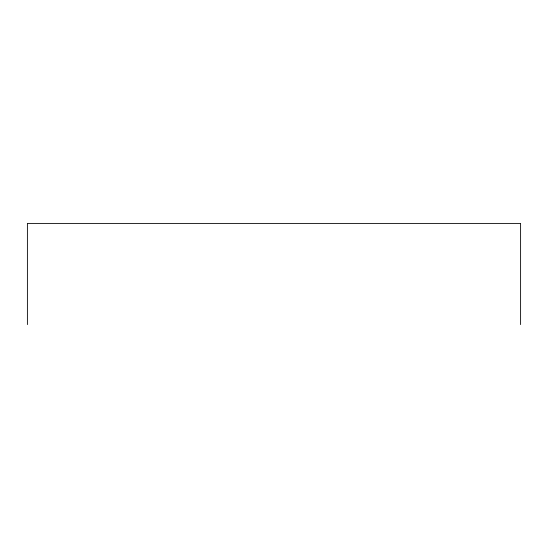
<?xml version="1.0" encoding="UTF-8"?>
<svg xmlns="http://www.w3.org/2000/svg" width="548" height="548" viewBox="0 0 548 548"><rect width="100%" height="100%" fill="white"/><g stroke="black" fill="none" stroke-linecap="round" stroke-linejoin="round"><path stroke-width="0.82" d="M520.6 324.594L520.6 223.406L27.4 223.406L27.4 324.594"/></g></svg>
